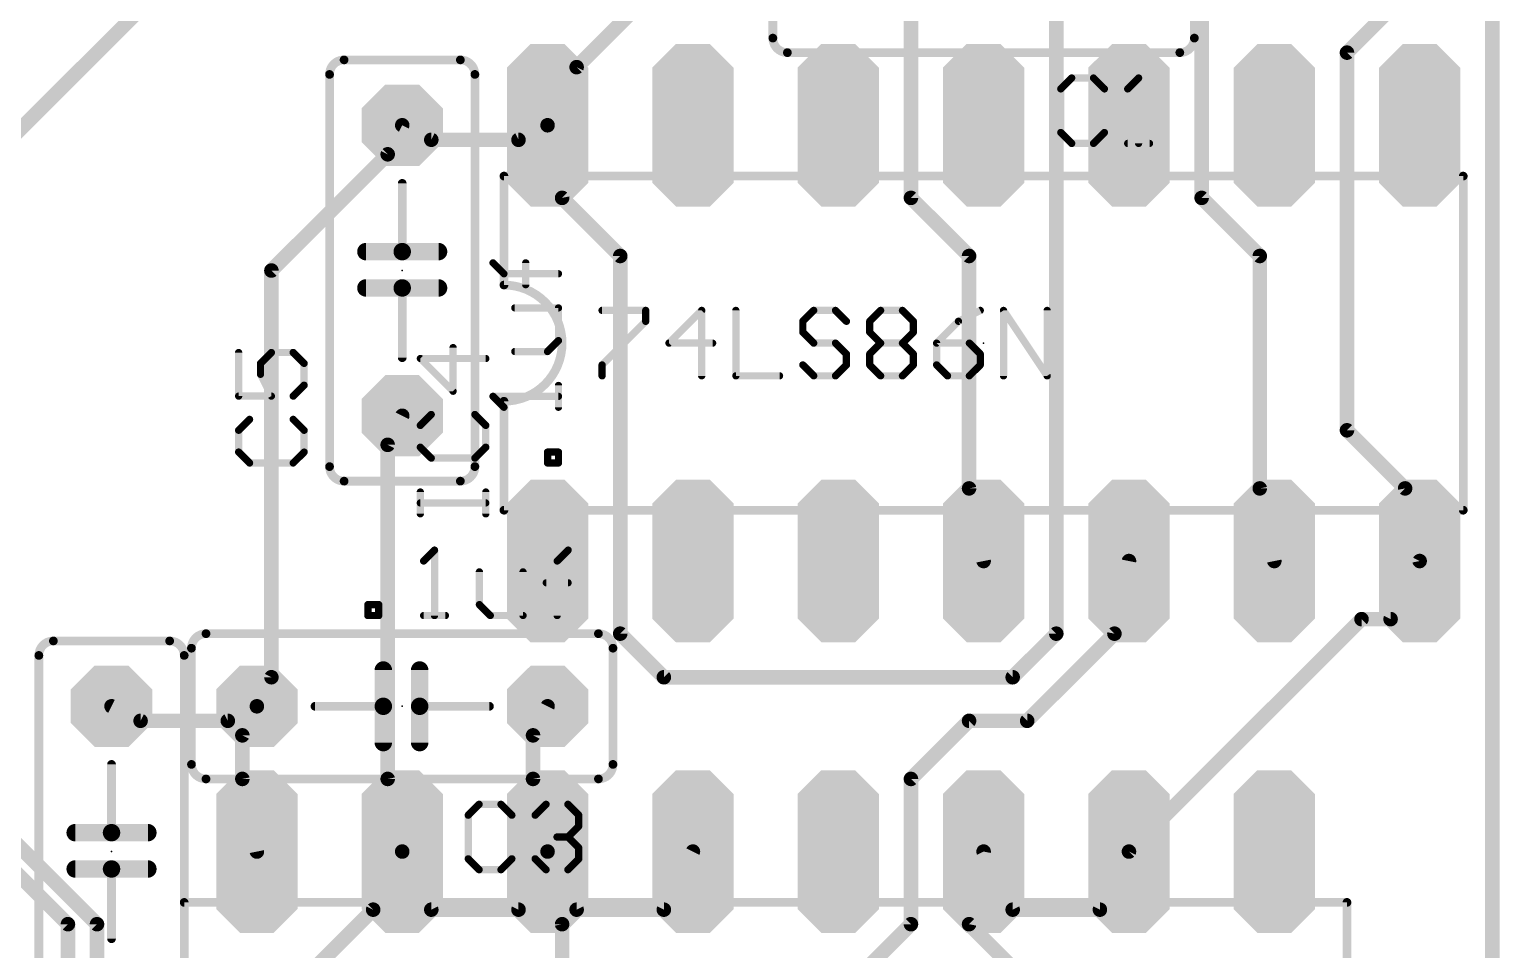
# Model space of a CAD drawing. Extents: x 0 to 127, y -4 to 62.
# Drawn here: x 72.22 to 97.92, y 12.26 to 28.35 of the extents above; entities that cross this region are included whole.
import ezdxf

# ---------------------------------------------------------------- set-up
doc = ezdxf.new("R2010")
doc.units = 0
for name, color, linetype in [('16', 172, 'CONTINUOUS'), ('17', 92, 'CONTINUOUS'), ('21', 253, 'CONTINUOUS'), ('23', 7, 'CONTINUOUS'), ('25', 253, 'CONTINUOUS'), ('27', 253, 'CONTINUOUS')]:
    doc.layers.add(name, color=color, linetype=linetype)

# ---------------------------------------------------------------- blocks, each defined once
blk = doc.blocks.new('OCTAGONP')
at = {"const_width": 0.5}
blk.add_lwpolyline([(-0.25, -0.1036), (-0.25, 0.1036), (-0.1036, 0.25), (0.1036, 0.25), (0.25, 0.1036), (0.25, -0.1036), (0.1036, -0.25), (-0.1036, -0.25), (-0.25, -0.1036), (-0.25, 0.1036)], dxfattribs=at)
blk = doc.blocks.new('LONGP100')
at = {"const_width": 0.5}
blk.add_lwpolyline([(-0.75, -0.1036), (-0.75, 0.1036), (-0.6036, 0.25), (0.6036, 0.25), (0.75, 0.1036), (0.75, -0.1036), (0.6036, -0.25), (-0.6036, -0.25), (-0.75, -0.1036), (-0.75, 0.1036)], dxfattribs=at)

msp = doc.modelspace()

# ---------------------------------------------------------------- linework, layer by layer
at = {"layer": '16', "const_width": 0.254}
for points in [[(97.79, 7.62), (97.79, 36.322)], [(90.17, 33.02), (90.17, 17.78)], [(92.71, 25.4), (92.71, 31.496)], [(81.788, 27.686), (85.344, 31.242)], [(66.294, 20.828), (75.946, 30.48)], [(87.63, 25.4), (87.63, 30.48)], [(95.25, 27.94), (96.012, 28.702)], [(95.25, 21.336), (95.25, 27.94)], [(81.28, 26.67), (81.788, 27.686)], [(78.74, 26.67), (78.486, 26.162)], [(79.248, 26.416), (78.74, 26.67)], [(81.28, 26.67), (80.772, 26.416)], [(81.534, 25.4), (81.28, 26.67)], [(80.772, 26.416), (79.248, 26.416)], [(78.486, 26.162), (76.454, 24.13)], [(82.55, 24.384), (81.534, 25.4)], [(88.646, 24.384), (87.63, 25.4)], [(93.726, 24.384), (92.71, 25.4)], [(82.55, 17.78), (82.55, 24.384)], [(88.646, 20.32), (88.646, 24.384)], [(93.726, 20.32), (93.726, 24.384)], [(76.454, 24.13), (76.454, 17.018)], [(78.486, 21.082), (78.74, 21.59)], [(96.266, 20.32), (95.25, 21.336)], [(78.486, 15.24), (78.486, 21.082)], [(88.9, 19.05), (88.646, 20.32)], [(93.98, 19.05), (93.726, 20.32)], [(96.52, 19.05), (96.266, 20.32)], [(66.294, 19.812), (73.406, 12.7)], [(72.898, 12.7), (66.294, 19.304)], [(91.186, 17.78), (91.44, 19.05)], [(96.012, 18.034), (96.52, 19.05)], [(91.44, 13.97), (95.504, 18.034)], [(95.504, 18.034), (96.012, 18.034)], [(83.312, 17.018), (82.55, 17.78)], [(90.17, 17.78), (89.408, 17.018)], [(89.662, 16.256), (91.186, 17.78)], [(76.454, 17.018), (76.2, 16.51)], [(89.408, 17.018), (83.312, 17.018)], [(74.168, 16.256), (73.66, 16.51)], [(76.2, 16.51), (75.692, 16.256)], [(76.2, 16.51), (75.946, 16.002)], [(81.026, 16.002), (81.28, 16.51)], [(75.692, 16.256), (74.168, 16.256)], [(87.63, 15.24), (88.646, 16.256)], [(88.646, 16.256), (89.662, 16.256)], [(75.946, 16.002), (75.946, 15.24)], [(81.026, 15.24), (81.026, 16.002)], [(75.946, 15.24), (76.2, 13.97)], [(78.74, 13.97), (78.486, 15.24)], [(81.28, 13.97), (81.026, 15.24)], [(87.63, 12.7), (87.63, 15.24)], [(78.232, 12.954), (78.74, 13.97)], [(78.74, 13.97), (79.248, 12.954)], [(80.772, 12.954), (81.28, 13.97)], [(81.28, 13.97), (81.788, 12.954)], [(81.28, 13.97), (81.534, 12.7)], [(83.312, 12.954), (83.82, 13.97)], [(88.646, 12.7), (88.9, 13.97)], [(88.9, 13.97), (89.408, 12.954)], [(90.932, 12.954), (91.44, 13.97)], [(76.962, 11.684), (78.232, 12.954)], [(79.248, 12.954), (80.772, 12.954)], [(81.788, 12.954), (83.312, 12.954)], [(89.408, 12.954), (90.932, 12.954)], [(72.898, 11.176), (72.898, 12.7)], [(73.406, 12.7), (73.406, 11.938)], [(81.534, 12.7), (81.534, 8.636)], [(84.074, 9.144), (87.63, 12.7)], [(91.694, 9.652), (88.646, 12.7)]]:
    msp.add_lwpolyline(points, dxfattribs=at)
at = {"layer": '16', "const_width": 0.127}
for points in [[(95.3135, 27.94, 1), (95.1865, 27.94)], [(95.2051, 27.9849, 1), (95.2949, 27.8951)], [(81.7431, 27.7309, 1), (81.8329, 27.6411)], [(81.8448, 27.6576, 1), (81.7312, 27.7144)], [(78.7684, 26.7268, 1), (78.7116, 26.6132)], [(78.7968, 26.6416, 1), (78.6832, 26.6984)], [(81.3423, 26.6825, 1), (81.2177, 26.6575)], [(81.2232, 26.6984, 1), (81.3368, 26.6416)], [(81.3084, 26.6132, 1), (81.2516, 26.7268)], [(79.248, 26.4795, 1), (79.248, 26.3525)], [(79.2196, 26.3592, 1), (79.2764, 26.4728)], [(80.7436, 26.4728, 1), (80.8004, 26.3592)], [(80.772, 26.3525, 1), (80.772, 26.4795)], [(78.4292, 26.1904, 1), (78.5428, 26.1336)], [(78.5309, 26.1171, 1), (78.4411, 26.2069)], [(81.5789, 25.4449, 1), (81.4891, 25.3551)], [(81.4717, 25.3875, 1), (81.5963, 25.4125)], [(87.6749, 25.4449, 1), (87.5851, 25.3551)], [(87.5665, 25.4, 1), (87.6935, 25.4)], [(92.7549, 25.4449, 1), (92.6651, 25.3551)], [(92.6465, 25.4, 1), (92.7735, 25.4)], [(82.6135, 24.384, 1), (82.4865, 24.384)], [(82.5051, 24.3391, 1), (82.5949, 24.4289)], [(88.7095, 24.384, 1), (88.5825, 24.384)], [(88.6011, 24.3391, 1), (88.6909, 24.4289)], [(93.7895, 24.384, 1), (93.6625, 24.384)], [(93.6811, 24.3391, 1), (93.7709, 24.4289)], [(76.5175, 24.13, 1), (76.3905, 24.13)], [(76.4091, 24.1749, 1), (76.4989, 24.0851)], [(78.7968, 21.5616, 1), (78.6832, 21.6184)], [(95.2949, 21.3809, 1), (95.2051, 21.2911)], [(95.1865, 21.336, 1), (95.3135, 21.336)], [(78.5495, 21.082, 1), (78.4225, 21.082)], [(78.4292, 21.1104, 1), (78.5428, 21.0536)], [(88.7083, 20.3325, 1), (88.5837, 20.3075)], [(88.5825, 20.32, 1), (88.7095, 20.32)], [(93.7883, 20.3325, 1), (93.6637, 20.3075)], [(93.6625, 20.32, 1), (93.7895, 20.32)], [(96.3283, 20.3325, 1), (96.2037, 20.3075)], [(96.2211, 20.2751, 1), (96.3109, 20.3649)], [(88.8377, 19.0375, 1), (88.9623, 19.0625)], [(91.5023, 19.0375, 1), (91.3777, 19.0625)], [(93.9177, 19.0375, 1), (94.0423, 19.0625)], [(96.4577, 19.0375, 1), (96.5823, 19.0625)], [(96.5768, 19.0216, 1), (96.4632, 19.0784)], [(95.504, 18.0975, 1), (95.504, 17.9705)], [(95.5489, 17.9891, 1), (95.4591, 18.0789)], [(95.9552, 18.0624, 1), (96.0688, 18.0056)], [(96.012, 17.9705, 1), (96.012, 18.0975)], [(82.5949, 17.8249, 1), (82.5051, 17.7351)], [(82.4865, 17.78, 1), (82.6135, 17.78)], [(90.1065, 17.78, 1), (90.2335, 17.78)], [(90.2149, 17.7351, 1), (90.1251, 17.8249)], [(91.1237, 17.7925, 1), (91.2483, 17.7675)], [(91.2309, 17.7351, 1), (91.1411, 17.8249)], [(76.3905, 17.018, 1), (76.5175, 17.018)], [(76.5108, 16.9896, 1), (76.3972, 17.0464)], [(83.312, 17.0815, 1), (83.312, 16.9545)], [(83.2671, 16.9731, 1), (83.3569, 17.0629)], [(89.3631, 17.0629, 1), (89.4529, 16.9731)], [(89.408, 16.9545, 1), (89.408, 17.0815)], [(73.6884, 16.5668, 1), (73.6316, 16.4532)], [(76.1432, 16.5384, 1), (76.2568, 16.4816)], [(76.2568, 16.4816, 1), (76.1432, 16.5384)], [(76.2284, 16.4532, 1), (76.1716, 16.5668)], [(81.3368, 16.4816, 1), (81.2232, 16.5384)], [(74.168, 16.3195, 1), (74.168, 16.1925)], [(74.1396, 16.1992, 1), (74.1964, 16.3128)], [(75.6636, 16.3128, 1), (75.7204, 16.1992)], [(75.692, 16.1925, 1), (75.692, 16.3195)], [(88.646, 16.3195, 1), (88.646, 16.1925)], [(88.6909, 16.2111, 1), (88.6011, 16.3009)], [(89.6171, 16.3009, 1), (89.7069, 16.2111)], [(89.662, 16.1925, 1), (89.662, 16.3195)], [(76.0095, 16.002, 1), (75.8825, 16.002)], [(75.8892, 16.0304, 1), (76.0028, 15.9736)], [(81.0895, 16.002, 1), (80.9625, 16.002)], [(80.9692, 16.0304, 1), (81.0828, 15.9736)], [(76.0083, 15.2525, 1), (75.8837, 15.2275)], [(75.8825, 15.24, 1), (76.0095, 15.24)], [(78.5483, 15.2525, 1), (78.4237, 15.2275)], [(78.4225, 15.24, 1), (78.5495, 15.24)], [(81.0883, 15.2525, 1), (80.9637, 15.2275)], [(80.9625, 15.24, 1), (81.0895, 15.24)], [(87.6935, 15.24, 1), (87.5665, 15.24)], [(87.5851, 15.2849, 1), (87.6749, 15.1951)], [(76.1377, 13.9575, 1), (76.2623, 13.9825)], [(78.7968, 13.9984, 1), (78.6832, 13.9416)], [(78.6777, 13.9575, 1), (78.8023, 13.9825)], [(78.7968, 13.9416, 1), (78.6832, 13.9984)], [(81.3368, 13.9984, 1), (81.2232, 13.9416)], [(81.3423, 13.9825, 1), (81.2177, 13.9575)], [(81.2177, 13.9575, 1), (81.3423, 13.9825)], [(81.3368, 13.9416, 1), (81.2232, 13.9984)], [(83.8768, 13.9416, 1), (83.7632, 13.9984)], [(88.9568, 13.9984, 1), (88.8432, 13.9416)], [(88.9623, 13.9575, 1), (88.8377, 13.9825)], [(91.3951, 14.0149, 1), (91.4849, 13.9251)], [(91.4968, 13.9416, 1), (91.3832, 13.9984)], [(78.1752, 12.9824, 1), (78.2888, 12.9256)], [(78.2769, 12.9091, 1), (78.1871, 12.9989)], [(79.248, 13.0175, 1), (79.248, 12.8905)], [(79.1912, 12.9256, 1), (79.3048, 12.9824)], [(80.7152, 12.9824, 1), (80.8288, 12.9256)], [(80.772, 12.8905, 1), (80.772, 13.0175)], [(81.788, 13.0175, 1), (81.788, 12.8905)], [(81.7312, 12.9256, 1), (81.8448, 12.9824)], [(83.2552, 12.9824, 1), (83.3688, 12.9256)], [(83.312, 12.8905, 1), (83.312, 13.0175)], [(89.408, 13.0175, 1), (89.408, 12.8905)], [(89.3512, 12.9256, 1), (89.4648, 12.9824)], [(90.8752, 12.9824, 1), (90.9888, 12.9256)], [(90.932, 12.8905, 1), (90.932, 13.0175)], [(72.9615, 12.7, 1), (72.8345, 12.7)], [(72.8531, 12.6551, 1), (72.9429, 12.7449)], [(73.4695, 12.7, 1), (73.3425, 12.7)], [(73.3611, 12.6551, 1), (73.4509, 12.7449)], [(81.5975, 12.7, 1), (81.4705, 12.7)], [(81.4717, 12.6875, 1), (81.5963, 12.7125)], [(87.5665, 12.7, 1), (87.6935, 12.7)], [(87.6749, 12.6551, 1), (87.5851, 12.7449)], [(88.6909, 12.7449, 1), (88.6011, 12.6551)], [(88.5837, 12.7125, 1), (88.7083, 12.6875)]]:
    msp.add_lwpolyline(points, format="xyb", dxfattribs=at)
at = {"layer": '21'}
for points, const_width in [([(85.217, 30.226), (85.217, 28.194)], 0.1524), ([(92.583, 28.194), (92.583, 30.226)], 0.1524), ([(85.471, 27.94), (92.329, 27.94)], 0.1524), ([(79.756, 27.813), (77.724, 27.813)], 0.1524), ([(77.47, 27.559), (77.47, 20.701)], 0.1524), ([(80.01, 20.701), (80.01, 27.559)], 0.1524), ([(78.74, 24.4602), (78.74, 25.654)], 0.1524), ([(97.282, 25.781), (80.518, 25.781)], 0.1524), ([(80.518, 25.781), (80.518, 23.876)], 0.1524), ([(97.282, 25.781), (97.282, 19.939)], 0.1524), ([(78.105, 24.4602), (78.74, 24.4602)], 0.3048), ([(78.74, 24.4602), (79.375, 24.4602)], 0.3048), ([(78.105, 23.8252), (78.74, 23.8252)], 0.3048), ([(78.74, 23.8252), (79.375, 23.8252)], 0.3048), ([(78.74, 23.8252), (78.74, 22.606)], 0.1524), ([(80.518, 19.939), (80.518, 21.844)], 0.1524), ([(77.724, 20.447), (79.756, 20.447)], 0.1524), ([(80.518, 19.939), (97.282, 19.939)], 0.1524), ([(74.676, 17.653), (72.644, 17.653)], 0.1524), ([(82.169, 17.78), (75.311, 17.78)], 0.1524), ([(72.39, 17.399), (72.39, 10.541)], 0.1524), ([(74.93, 10.541), (74.93, 17.399)], 0.1524), ([(75.057, 17.526), (75.057, 15.494)], 0.1524), ([(82.423, 15.494), (82.423, 17.526)], 0.1524), ([(78.4098, 16.51), (78.4098, 17.145)], 0.3048), ([(79.0448, 16.51), (79.0448, 17.145)], 0.3048), ([(78.4098, 16.51), (77.216, 16.51)], 0.1524), ([(78.4098, 15.875), (78.4098, 16.51)], 0.3048), ([(79.0448, 15.875), (79.0448, 16.51)], 0.3048), ([(79.0448, 16.51), (80.264, 16.51)], 0.1524), ([(73.66, 14.3002), (73.66, 15.494)], 0.1524), ([(75.311, 15.24), (82.169, 15.24)], 0.1524), ([(73.025, 14.3002), (73.66, 14.3002)], 0.3048), ([(73.66, 14.3002), (74.295, 14.3002)], 0.3048), ([(73.025, 13.6652), (73.66, 13.6652)], 0.3048), ([(73.66, 13.6652), (74.295, 13.6652)], 0.3048), ([(73.66, 13.6652), (73.66, 12.446)], 0.1524), ([(95.25, 13.081), (74.93, 13.081)], 0.1524), ([(74.93, 13.081), (74.93, 11.176)], 0.1524), ([(95.25, 13.081), (95.25, 7.239)], 0.1524)]:
    msp.add_lwpolyline(points, dxfattribs=dict(at, const_width=const_width))
for points, const_width in [([(85.217, 28.194, 0.4142), (85.471, 27.94)], 0.1524), ([(85.2551, 28.194, 1), (85.1789, 28.194)], 0.0762), ([(92.329, 27.94, 0.4142), (92.583, 28.194)], 0.1524), ([(92.6211, 28.194, 1), (92.5449, 28.194)], 0.0762), ([(85.1789, 28.194, 1), (85.2551, 28.194)], 0.0762), ([(85.471, 27.9781, 1), (85.471, 27.9019)], 0.0762), ([(85.471, 27.9019, 1), (85.471, 27.9781)], 0.0762), ([(92.329, 27.9781, 1), (92.329, 27.9019)], 0.0762), ([(92.329, 27.9019, 1), (92.329, 27.9781)], 0.0762), ([(92.5449, 28.194, 1), (92.6211, 28.194)], 0.0762), ([(77.724, 27.813, 0.4142), (77.47, 27.559)], 0.1524), ([(77.724, 27.8511, 1), (77.724, 27.7749)], 0.0762), ([(77.724, 27.7749, 1), (77.724, 27.8511)], 0.0762), ([(80.01, 27.559, 0.4142), (79.756, 27.813)], 0.1524), ([(79.756, 27.8511, 1), (79.756, 27.7749)], 0.0762), ([(79.756, 27.7749, 1), (79.756, 27.8511)], 0.0762), ([(77.5081, 27.559, 1), (77.4319, 27.559)], 0.0762), ([(77.4319, 27.559, 1), (77.5081, 27.559)], 0.0762), ([(80.0481, 27.559, 1), (79.9719, 27.559)], 0.0762), ([(79.9719, 27.559, 1), (80.0481, 27.559)], 0.0762), ([(78.7781, 25.654, 1), (78.7019, 25.654)], 0.0762), ([(80.518, 25.8191, 1), (80.518, 25.7429)], 0.0762), ([(80.5561, 25.781, 1), (80.4799, 25.781)], 0.0762), ([(97.3201, 25.781, 1), (97.2439, 25.781)], 0.0762), ([(97.282, 25.7429, 1), (97.282, 25.8191)], 0.0762), ([(78.105, 24.5364, 1), (78.105, 24.384)], 0.1524), ([(78.74, 24.5364, 1), (78.74, 24.384)], 0.1524), ([(78.74, 24.384, 1), (78.74, 24.5364)], 0.1524), ([(78.7019, 24.4602, 1), (78.7781, 24.4602)], 0.0762), ([(79.375, 24.384, 1), (79.375, 24.5364)], 0.1524), ([(78.105, 23.9014, 1), (78.105, 23.749)], 0.1524), ([(78.74, 23.9014, 1), (78.74, 23.749)], 0.1524), ([(78.74, 23.749, 1), (78.74, 23.9014)], 0.1524), ([(78.7781, 23.8252, 1), (78.7019, 23.8252)], 0.0762), ([(79.375, 23.749, 1), (79.375, 23.9014)], 0.1524), ([(80.518, 21.844, 1), (80.518, 23.876)], 0.1524), ([(80.518, 23.9141, 1), (80.518, 23.8379)], 0.0762), ([(80.4799, 23.876, 1), (80.5561, 23.876)], 0.0762), ([(78.7019, 22.606, 1), (78.7781, 22.606)], 0.0762), ([(80.5561, 21.844, 1), (80.4799, 21.844)], 0.0762), ([(80.518, 21.8821, 1), (80.518, 21.8059)], 0.0762), ([(77.47, 20.701, 0.4142), (77.724, 20.447)], 0.1524), ([(77.5081, 20.701, 1), (77.4319, 20.701)], 0.0762), ([(77.4319, 20.701, 1), (77.5081, 20.701)], 0.0762), ([(79.756, 20.447, 0.4142), (80.01, 20.701)], 0.1524), ([(80.0481, 20.701, 1), (79.9719, 20.701)], 0.0762), ([(79.9719, 20.701, 1), (80.0481, 20.701)], 0.0762), ([(77.724, 20.4851, 1), (77.724, 20.4089)], 0.0762), ([(77.724, 20.4089, 1), (77.724, 20.4851)], 0.0762), ([(79.756, 20.4851, 1), (79.756, 20.4089)], 0.0762), ([(79.756, 20.4089, 1), (79.756, 20.4851)], 0.0762), ([(80.518, 19.9771, 1), (80.518, 19.9009)], 0.0762), ([(80.4799, 19.939, 1), (80.5561, 19.939)], 0.0762), ([(97.2439, 19.939, 1), (97.3201, 19.939)], 0.0762), ([(97.282, 19.9009, 1), (97.282, 19.9771)], 0.0762), ([(72.644, 17.653, 0.4142), (72.39, 17.399)], 0.1524), ([(72.644, 17.6911, 1), (72.644, 17.6149)], 0.0762), ([(72.644, 17.6149, 1), (72.644, 17.6911)], 0.0762), ([(74.93, 17.399, 0.4142), (74.676, 17.653)], 0.1524), ([(74.676, 17.6911, 1), (74.676, 17.6149)], 0.0762), ([(74.676, 17.6149, 1), (74.676, 17.6911)], 0.0762), ([(75.311, 17.78, 0.4142), (75.057, 17.526)], 0.1524), ([(75.311, 17.8181, 1), (75.311, 17.7419)], 0.0762), ([(75.311, 17.7419, 1), (75.311, 17.8181)], 0.0762), ([(82.423, 17.526, 0.4142), (82.169, 17.78)], 0.1524), ([(82.169, 17.8181, 1), (82.169, 17.7419)], 0.0762), ([(82.169, 17.7419, 1), (82.169, 17.8181)], 0.0762), ([(72.4281, 17.399, 1), (72.3519, 17.399)], 0.0762), ([(74.9681, 17.399, 1), (74.8919, 17.399)], 0.0762), ([(75.0951, 17.526, 1), (75.0189, 17.526)], 0.0762), ([(75.0189, 17.526, 1), (75.0951, 17.526)], 0.0762), ([(82.4611, 17.526, 1), (82.3849, 17.526)], 0.0762), ([(82.3849, 17.526, 1), (82.4611, 17.526)], 0.0762), ([(72.3519, 17.399, 1), (72.4281, 17.399)], 0.0762), ([(74.8919, 17.399, 1), (74.9681, 17.399)], 0.0762), ([(78.486, 17.145, 1), (78.3336, 17.145)], 0.1524), ([(79.121, 17.145, 1), (78.9686, 17.145)], 0.1524), ([(77.216, 16.5481, 1), (77.216, 16.4719)], 0.0762), ([(78.486, 16.51, 1), (78.3336, 16.51)], 0.1524), ([(78.3336, 16.51, 1), (78.486, 16.51)], 0.1524), ([(78.4098, 16.4719, 1), (78.4098, 16.5481)], 0.0762), ([(79.121, 16.51, 1), (78.9686, 16.51)], 0.1524), ([(78.9686, 16.51, 1), (79.121, 16.51)], 0.1524), ([(79.0448, 16.5481, 1), (79.0448, 16.4719)], 0.0762), ([(80.264, 16.4719, 1), (80.264, 16.5481)], 0.0762), ([(78.3336, 15.875, 1), (78.486, 15.875)], 0.1524), ([(78.9686, 15.875, 1), (79.121, 15.875)], 0.1524), ([(73.6981, 15.494, 1), (73.6219, 15.494)], 0.0762), ([(75.057, 15.494, 0.4142), (75.311, 15.24)], 0.1524), ([(75.0951, 15.494, 1), (75.0189, 15.494)], 0.0762), ([(75.0189, 15.494, 1), (75.0951, 15.494)], 0.0762), ([(82.169, 15.24, 0.4142), (82.423, 15.494)], 0.1524), ([(82.4611, 15.494, 1), (82.3849, 15.494)], 0.0762), ([(82.3849, 15.494, 1), (82.4611, 15.494)], 0.0762), ([(75.311, 15.2781, 1), (75.311, 15.2019)], 0.0762), ([(75.311, 15.2019, 1), (75.311, 15.2781)], 0.0762), ([(82.169, 15.2781, 1), (82.169, 15.2019)], 0.0762), ([(82.169, 15.2019, 1), (82.169, 15.2781)], 0.0762), ([(73.025, 14.3764, 1), (73.025, 14.224)], 0.1524), ([(73.66, 14.3764, 1), (73.66, 14.224)], 0.1524), ([(73.66, 14.224, 1), (73.66, 14.3764)], 0.1524), ([(74.295, 14.224, 1), (74.295, 14.3764)], 0.1524), ([(73.6219, 14.3002, 1), (73.6981, 14.3002)], 0.0762), ([(73.025, 13.7414, 1), (73.025, 13.589)], 0.1524), ([(73.66, 13.7414, 1), (73.66, 13.589)], 0.1524), ([(73.66, 13.589, 1), (73.66, 13.7414)], 0.1524), ([(73.6981, 13.6652, 1), (73.6219, 13.6652)], 0.0762), ([(74.295, 13.589, 1), (74.295, 13.7414)], 0.1524), ([(74.93, 13.1191, 1), (74.93, 13.0429)], 0.0762), ([(74.9681, 13.081, 1), (74.8919, 13.081)], 0.0762), ([(95.2881, 13.081, 1), (95.2119, 13.081)], 0.0762), ([(95.25, 13.0429, 1), (95.25, 13.1191)], 0.0762), ([(73.6219, 12.446, 1), (73.6981, 12.446)], 0.0762)]:
    msp.add_lwpolyline(points, format="xyb", dxfattribs=dict(at, const_width=const_width))
at = {"layer": '23'}
for p in [(78.74, 24.13), (88.9, 22.86), (78.74, 16.51), (73.66, 13.97)]:
    msp.add_point(p, dxfattribs=at)
at = {"layer": '25', "const_width": 0.127}
for points in [[(90.4393, 27.4964), (90.2487, 27.3058)], [(90.8206, 27.4964), (90.4393, 27.4964)], [(91.0113, 27.3058), (90.8206, 27.4964)], [(91.418, 27.3058), (91.6086, 27.4964)], [(91.6086, 27.4964), (91.6086, 26.3525)], [(90.2487, 27.3058), (90.2487, 26.5431)], [(90.2487, 26.5431), (90.4393, 26.3525)], [(90.8206, 26.3525), (91.0113, 26.5431)], [(90.4393, 26.3525), (90.8206, 26.3525)], [(91.418, 26.3525), (91.7993, 26.3525)], [(75.8816, 22.6964), (75.8816, 21.9338)], [(76.2629, 22.5057), (76.4536, 22.6964)], [(76.4536, 22.6964), (76.8349, 22.6964)], [(76.8349, 22.6964), (77.0255, 22.5057)], [(80.2005, 22.5911), (79.0566, 22.5911)], [(79.0566, 22.5911), (79.6286, 22.0192)], [(79.6286, 22.0192), (79.6286, 22.7818)], [(76.2629, 22.3151), (76.2629, 22.5057)], [(76.4536, 21.9338), (76.2629, 22.3151)], [(77.0255, 22.5057), (77.0255, 22.1244)], [(77.0255, 22.1244), (76.8349, 21.9338)], [(75.8816, 21.9338), (76.4536, 21.9338)], [(76.0722, 21.5271), (75.8816, 21.3364)], [(77.0255, 21.3364), (76.8349, 21.5271)], [(79.2472, 21.6125), (79.0566, 21.4218)], [(80.2005, 21.4218), (80.0099, 21.6125)], [(75.8816, 21.3364), (75.8816, 20.9551)], [(77.0255, 20.9551), (77.0255, 21.3364)], [(79.0566, 21.4218), (79.0566, 21.0405)], [(80.2005, 21.0405), (80.2005, 21.4218)], [(79.0566, 21.0405), (79.2472, 20.8499)], [(80.0099, 20.8499), (80.2005, 21.0405)], [(75.8816, 20.9551), (76.0722, 20.7645)], [(76.0722, 20.7645), (76.8349, 20.7645)], [(76.8349, 20.7645), (77.0255, 20.9551)], [(79.2472, 20.8499), (80.0099, 20.8499)], [(79.0566, 19.8755), (79.0566, 20.2568)], [(80.2005, 19.8755), (80.2005, 20.2568)], [(80.2005, 20.0661), (79.0566, 20.0661)], [(80.0844, 14.7964), (79.8938, 14.6058)], [(79.8938, 14.6058), (79.8938, 13.8431)], [(80.4657, 14.7964), (80.0844, 14.7964)], [(80.6564, 14.6058), (80.4657, 14.7964)], [(81.0631, 14.6058), (81.2537, 14.7964)], [(81.2537, 14.7964), (81.635, 14.7964)], [(81.635, 14.7964), (81.8257, 14.6058)], [(81.8257, 14.6058), (81.8257, 14.4151)], [(81.8257, 14.4151), (81.635, 14.2244)], [(81.635, 14.2244), (81.4444, 14.2244)], [(81.635, 14.2244), (81.8257, 14.0338)], [(79.8938, 13.8431), (80.0844, 13.6525)], [(80.4657, 13.6525), (80.6564, 13.8431)], [(81.2537, 13.6525), (81.0631, 13.8431)], [(81.8257, 13.8431), (81.635, 13.6525)], [(81.8257, 14.0338), (81.8257, 13.8431)], [(80.0844, 13.6525), (80.4657, 13.6525)], [(81.635, 13.6525), (81.2537, 13.6525)]]:
    msp.add_lwpolyline(points, dxfattribs=at)
at = {"layer": '25', "const_width": 0.0635}
for points in [[(90.4393, 27.5282, 1), (90.4393, 27.4647)], [(90.4618, 27.4739, 1), (90.4168, 27.5189)], [(90.843, 27.5189, 1), (90.7982, 27.4739)], [(90.8206, 27.4647, 1), (90.8206, 27.5282)], [(91.6404, 27.4964, 1), (91.5769, 27.4964)], [(91.6311, 27.4739, 1), (91.5861, 27.5189)], [(90.2805, 27.3058, 1), (90.2169, 27.3058)], [(90.2262, 27.3283, 1), (90.2712, 27.2833)], [(90.9889, 27.2833, 1), (91.0337, 27.3283)], [(91.3955, 27.3283, 1), (91.4405, 27.2833)], [(90.2712, 26.5656, 1), (90.2262, 26.5206)], [(90.2169, 26.5431, 1), (90.2805, 26.5431)], [(91.0337, 26.5206, 1), (90.9889, 26.5656)], [(90.4393, 26.3843, 1), (90.4393, 26.3208)], [(90.4168, 26.33, 1), (90.4618, 26.375)], [(90.7982, 26.375, 1), (90.843, 26.33)], [(90.8206, 26.3208, 1), (90.8206, 26.3843)], [(91.418, 26.3843, 1), (91.418, 26.3208)], [(91.5769, 26.3525, 1), (91.6404, 26.3525)], [(91.7993, 26.3208, 1), (91.7993, 26.3843)], [(75.9134, 22.6964, 1), (75.8499, 22.6964)], [(76.4536, 22.7281, 1), (76.4536, 22.6647)], [(76.4761, 22.6739, 1), (76.4311, 22.7189)], [(76.8574, 22.7188, 1), (76.8124, 22.674)], [(76.8349, 22.6647, 1), (76.8349, 22.7281)], [(79.0566, 22.6229, 1), (79.0566, 22.5594)], [(79.079, 22.6136, 1), (79.0342, 22.5686)], [(79.6604, 22.7818, 1), (79.5969, 22.7818)], [(80.2005, 22.5594, 1), (80.2005, 22.6229)], [(76.2404, 22.5282, 1), (76.2854, 22.4832)], [(76.2947, 22.5057, 1), (76.2312, 22.5057)], [(76.2913, 22.3293, 1), (76.2345, 22.3009)], [(77.0573, 22.5057, 1), (76.9938, 22.5057)], [(77.003, 22.4833, 1), (77.048, 22.5281)], [(76.2312, 22.3151, 1), (76.2947, 22.3151)], [(76.9938, 22.1244, 1), (77.0573, 22.1244)], [(77.048, 22.1019, 1), (77.003, 22.1469)], [(75.8816, 21.9656, 1), (75.8816, 21.9021)], [(75.8499, 21.9338, 1), (75.9134, 21.9338)], [(76.4252, 21.9196, 1), (76.482, 21.948)], [(76.4536, 21.9021, 1), (76.4536, 21.9656)], [(76.8124, 21.9563, 1), (76.8574, 21.9113)], [(79.5969, 22.0192, 1), (79.6604, 22.0192)], [(79.6062, 21.9967, 1), (79.651, 22.0417)], [(76.0947, 21.5047, 1), (76.0497, 21.5495)], [(76.8574, 21.5495, 1), (76.8124, 21.5047)], [(79.2697, 21.5901, 1), (79.2247, 21.6349)], [(80.0324, 21.6349, 1), (79.9874, 21.5901)], [(75.8591, 21.3588, 1), (75.9041, 21.314)], [(75.9134, 21.3364, 1), (75.8499, 21.3364)], [(77.0573, 21.3364, 1), (76.9938, 21.3364)], [(77.003, 21.314, 1), (77.048, 21.3588)], [(79.0884, 21.4218, 1), (79.0249, 21.4218)], [(79.0341, 21.4442, 1), (79.0791, 21.3994)], [(80.2323, 21.4218, 1), (80.1688, 21.4218)], [(80.178, 21.3994, 1), (80.223, 21.4442)], [(79.0791, 21.063, 1), (79.0341, 21.018)], [(79.0249, 21.0405, 1), (79.0884, 21.0405)], [(80.1688, 21.0405, 1), (80.2323, 21.0405)], [(80.223, 21.018, 1), (80.178, 21.063)], [(75.9041, 20.9776, 1), (75.8591, 20.9326)], [(75.8499, 20.9551, 1), (75.9134, 20.9551)], [(76.0722, 20.7963, 1), (76.0722, 20.7328)], [(76.0497, 20.742, 1), (76.0947, 20.787)], [(76.8124, 20.787, 1), (76.8574, 20.742)], [(76.8349, 20.7328, 1), (76.8349, 20.7963)], [(76.9938, 20.9551, 1), (77.0573, 20.9551)], [(77.048, 20.9326, 1), (77.003, 20.9776)], [(79.2472, 20.8817, 1), (79.2472, 20.8182)], [(79.2247, 20.8274, 1), (79.2697, 20.8724)], [(79.9874, 20.8724, 1), (80.0324, 20.8274)], [(80.0099, 20.8182, 1), (80.0099, 20.8817)], [(79.0884, 20.2568, 1), (79.0249, 20.2568)], [(80.2323, 20.2568, 1), (80.1688, 20.2568)], [(79.0566, 20.0979, 1), (79.0566, 20.0344)], [(80.2005, 20.0344, 1), (80.2005, 20.0979)], [(79.0249, 19.8755, 1), (79.0884, 19.8755)], [(80.1688, 19.8755, 1), (80.2323, 19.8755)], [(79.9256, 14.6058, 1), (79.862, 14.6058)], [(79.8713, 14.6283, 1), (79.9163, 14.5833)], [(80.0844, 14.8282, 1), (80.0844, 14.7647)], [(80.1069, 14.7739, 1), (80.0619, 14.8189)], [(80.4881, 14.8189, 1), (80.4433, 14.7739)], [(80.4657, 14.7647, 1), (80.4657, 14.8282)], [(80.634, 14.5833, 1), (80.6788, 14.6283)], [(81.0406, 14.6283, 1), (81.0856, 14.5833)], [(81.2537, 14.8282, 1), (81.2537, 14.7647)], [(81.2762, 14.7739, 1), (81.2312, 14.8189)], [(81.6574, 14.8189, 1), (81.6126, 14.7739)], [(81.635, 14.7647, 1), (81.635, 14.8282)], [(81.8575, 14.6058, 1), (81.7939, 14.6058)], [(81.8033, 14.5833, 1), (81.8481, 14.6283)], [(81.7939, 14.4151, 1), (81.8575, 14.4151)], [(81.8482, 14.3926, 1), (81.8032, 14.4376)], [(81.4444, 14.2562, 1), (81.4444, 14.1927)], [(81.6125, 14.2469, 1), (81.6575, 14.2019)], [(81.6574, 14.2469, 1), (81.6126, 14.2019)], [(81.635, 14.1927, 1), (81.635, 14.2562)], [(79.9163, 13.8656, 1), (79.8713, 13.8206)], [(79.862, 13.8431, 1), (79.9256, 13.8431)], [(80.6788, 13.8206, 1), (80.634, 13.8656)], [(81.0856, 13.8656, 1), (81.0406, 13.8206)], [(81.8575, 14.0338, 1), (81.7939, 14.0338)], [(81.7939, 13.8431, 1), (81.8575, 13.8431)], [(81.8033, 14.0113, 1), (81.8481, 14.0563)], [(81.8481, 13.8206, 1), (81.8033, 13.8656)], [(80.0844, 13.6843, 1), (80.0844, 13.6207)], [(80.0619, 13.63, 1), (80.1069, 13.675)], [(80.4433, 13.675, 1), (80.4881, 13.63)], [(80.4657, 13.6207, 1), (80.4657, 13.6843)], [(81.2537, 13.6843, 1), (81.2537, 13.6207)], [(81.2312, 13.63, 1), (81.2762, 13.675)], [(81.6126, 13.675, 1), (81.6574, 13.63)], [(81.635, 13.6207, 1), (81.635, 13.6843)]]:
    msp.add_lwpolyline(points, format="xyb", dxfattribs=at)
at = {"layer": '27', "const_width": 0.127}
for points in [[(80.5172, 24.0732), (80.3266, 24.2639)], [(80.8986, 23.8826), (80.8986, 24.2639)], [(81.4705, 24.0732), (80.5172, 24.0732)], [(81.4705, 23.4759), (80.7079, 23.4759)], [(81.4705, 22.9039), (81.4705, 23.4759)], [(82.2325, 23.4324), (82.9951, 23.4324)], [(82.9951, 23.4324), (82.9951, 23.2418)], [(83.9737, 23.4324), (83.4018, 22.8604)], [(83.9737, 22.2885), (83.9737, 23.4324)], [(84.5711, 23.4324), (84.5711, 22.2885)], [(85.931, 23.4324), (85.7404, 23.2418)], [(86.3123, 23.4324), (85.931, 23.4324)], [(86.503, 23.2418), (86.3123, 23.4324)], [(86.9097, 23.2418), (87.1003, 23.4324)], [(87.1003, 23.4324), (87.4816, 23.4324)], [(87.4816, 23.4324), (87.6723, 23.2418)], [(88.8416, 23.4324), (88.4603, 23.2418)], [(89.2483, 22.2885), (89.2483, 23.4324)], [(89.2483, 23.4324), (90.0109, 22.2885)], [(90.0109, 22.2885), (90.0109, 23.4324)], [(82.9951, 23.2418), (82.2325, 22.4791)], [(85.7404, 23.2418), (85.7404, 23.0511)], [(86.9097, 23.0511), (86.9097, 23.2418)], [(87.6723, 23.2418), (87.6723, 23.0511)], [(88.4603, 23.2418), (88.079, 22.8604)], [(81.2799, 22.7133), (81.4705, 22.9039)], [(83.4018, 22.8604), (84.1644, 22.8604)], [(85.7404, 23.0511), (85.931, 22.8604)], [(85.931, 22.8604), (86.3123, 22.8604)], [(86.3123, 22.8604), (86.503, 22.6698)], [(87.1003, 22.8604), (86.9097, 23.0511)], [(86.9097, 22.6698), (87.1003, 22.8604)], [(87.1003, 22.8604), (87.4816, 22.8604)], [(87.6723, 23.0511), (87.4816, 22.8604)], [(87.4816, 22.8604), (87.6723, 22.6698)], [(88.079, 22.8604), (88.079, 22.4791)], [(88.6509, 22.8604), (88.079, 22.8604)], [(88.8416, 22.6698), (88.6509, 22.8604)], [(80.7079, 22.7133), (81.2799, 22.7133)], [(86.503, 22.6698), (86.503, 22.4791)], [(86.9097, 22.4791), (86.9097, 22.6698)], [(87.6723, 22.6698), (87.6723, 22.4791)], [(88.8416, 22.4791), (88.8416, 22.6698)], [(82.2325, 22.4791), (82.2325, 22.2885)], [(85.931, 22.2885), (85.7404, 22.4791)], [(86.503, 22.4791), (86.3123, 22.2885)], [(87.1003, 22.2885), (86.9097, 22.4791)], [(87.6723, 22.4791), (87.4816, 22.2885)], [(88.079, 22.4791), (88.2696, 22.2885)], [(88.6509, 22.2885), (88.8416, 22.4791)], [(81.4705, 21.7389), (81.4705, 22.1202)], [(84.5711, 22.2885), (85.3337, 22.2885)], [(86.3123, 22.2885), (85.931, 22.2885)], [(87.4816, 22.2885), (87.1003, 22.2885)], [(88.2696, 22.2885), (88.6509, 22.2885)], [(80.5172, 21.7389), (80.3266, 21.9295)], [(80.3266, 21.9295), (81.4705, 21.9295)], [(81.2799, 20.7645), (81.2799, 20.9551)], [(81.2799, 20.9551), (81.4705, 20.9551)], [(81.4705, 20.7645), (81.2799, 20.7645)], [(81.4705, 20.9551), (81.4705, 20.7645)], [(79.1141, 19.0508), (79.3047, 19.2414)], [(79.3047, 19.2414), (79.3047, 18.0975)], [(81.4484, 19.0508), (81.6391, 19.2414)], [(81.4484, 18.0975), (81.4484, 19.0508)], [(80.0885, 18.8601), (80.0885, 18.2881)], [(80.8511, 18.0975), (80.8511, 18.8601)], [(81.2578, 18.6694), (81.6391, 18.6694)], [(78.1397, 18.0975), (78.1397, 18.2881)], [(78.1397, 18.2881), (78.3303, 18.2881)], [(78.3303, 18.2881), (78.3303, 18.0975)], [(80.0885, 18.2881), (80.2791, 18.0975)], [(78.3303, 18.0975), (78.1397, 18.0975)], [(79.1141, 18.0975), (79.4954, 18.0975)], [(80.2791, 18.0975), (80.8511, 18.0975)]]:
    msp.add_lwpolyline(points, dxfattribs=at)
at = {"layer": '27', "const_width": 0.0635}
for points in [[(80.3491, 24.2863, 1), (80.3041, 24.2415)], [(80.9304, 24.2639, 1), (80.8668, 24.2639)], [(80.5172, 24.1049, 1), (80.5172, 24.0415)], [(80.4947, 24.0508, 1), (80.5397, 24.0956)], [(80.8668, 23.8826, 1), (80.9304, 23.8826)], [(81.4705, 24.0415, 1), (81.4705, 24.1049)], [(80.7079, 23.5077, 1), (80.7079, 23.4442)], [(81.5023, 23.4759, 1), (81.4387, 23.4759)], [(81.4705, 23.4442, 1), (81.4705, 23.5077)], [(82.2325, 23.4642, 1), (82.2325, 23.4007)], [(83.0269, 23.4324, 1), (82.9634, 23.4324)], [(82.9951, 23.4007, 1), (82.9951, 23.4642)], [(84.0055, 23.4324, 1), (83.942, 23.4324)], [(83.9962, 23.41, 1), (83.9512, 23.4548)], [(84.6029, 23.4324, 1), (84.5393, 23.4324)], [(85.931, 23.4642, 1), (85.931, 23.4007)], [(85.9535, 23.4099, 1), (85.9085, 23.4549)], [(86.3347, 23.4549, 1), (86.2899, 23.4099)], [(86.3123, 23.4007, 1), (86.3123, 23.4642)], [(87.1003, 23.4642, 1), (87.1003, 23.4007)], [(87.1228, 23.4099, 1), (87.0778, 23.4549)], [(87.504, 23.4549, 1), (87.4592, 23.4099)], [(87.4816, 23.4007, 1), (87.4816, 23.4642)], [(88.8558, 23.404, 1), (88.8274, 23.4608)], [(89.2801, 23.4324, 1), (89.2165, 23.4324)], [(89.2747, 23.45, 1), (89.2219, 23.4148)], [(90.0427, 23.4324, 1), (89.9792, 23.4324)], [(82.9634, 23.2418, 1), (83.0269, 23.2418)], [(83.0176, 23.2194, 1), (82.9726, 23.2642)], [(85.7179, 23.2643, 1), (85.7629, 23.2193)], [(85.7722, 23.2418, 1), (85.7087, 23.2418)], [(86.4806, 23.2193, 1), (86.5254, 23.2643)], [(86.9415, 23.2418, 1), (86.8779, 23.2418)], [(86.8872, 23.2643, 1), (86.9322, 23.2193)], [(87.7041, 23.2418, 1), (87.6406, 23.2418)], [(87.6499, 23.2193, 1), (87.6947, 23.2643)], [(88.4461, 23.2702, 1), (88.4745, 23.2134)], [(88.4828, 23.2194, 1), (88.4378, 23.2642)], [(81.4387, 22.9039, 1), (81.5023, 22.9039)], [(81.493, 22.8814, 1), (81.448, 22.9264)], [(83.4018, 22.8922, 1), (83.4018, 22.8287)], [(83.3793, 22.8828, 1), (83.4243, 22.838)], [(84.1644, 22.8287, 1), (84.1644, 22.8922)], [(85.7629, 23.0735, 1), (85.7179, 23.0287)], [(85.7087, 23.0511, 1), (85.7722, 23.0511)], [(85.931, 22.8922, 1), (85.931, 22.8287)], [(85.9085, 22.838, 1), (85.9535, 22.8828)], [(86.3347, 22.8829, 1), (86.2899, 22.8379)], [(86.3123, 22.8287, 1), (86.3123, 22.8922)], [(86.8779, 23.0511, 1), (86.9415, 23.0511)], [(86.9322, 23.0735, 1), (86.8872, 23.0287)], [(87.1003, 22.8922, 1), (87.1003, 22.8287)], [(87.1228, 22.8379, 1), (87.0778, 22.8829)], [(87.0778, 22.838, 1), (87.1228, 22.8828)], [(87.4591, 22.8829, 1), (87.5041, 22.8379)], [(87.504, 22.8829, 1), (87.4592, 22.8379)], [(87.4816, 22.8287, 1), (87.4816, 22.8922)], [(87.6406, 23.0511, 1), (87.7041, 23.0511)], [(87.6948, 23.0286, 1), (87.6498, 23.0736)], [(88.079, 22.8922, 1), (88.079, 22.8287)], [(88.0565, 22.8828, 1), (88.1015, 22.838)], [(88.1108, 22.8604, 1), (88.0473, 22.8604)], [(88.6733, 22.8829, 1), (88.6285, 22.8379)], [(88.6509, 22.8287, 1), (88.6509, 22.8922)], [(80.7079, 22.745, 1), (80.7079, 22.6816)], [(81.2574, 22.7358, 1), (81.3024, 22.6908)], [(81.2799, 22.6816, 1), (81.2799, 22.745)], [(86.5348, 22.6698, 1), (86.4712, 22.6698)], [(86.4806, 22.6473, 1), (86.5254, 22.6923)], [(86.9415, 22.6698, 1), (86.8779, 22.6698)], [(86.8872, 22.6923, 1), (86.9322, 22.6473)], [(87.7041, 22.6698, 1), (87.6406, 22.6698)], [(87.6499, 22.6473, 1), (87.6947, 22.6923)], [(88.8734, 22.6698, 1), (88.8098, 22.6698)], [(88.8192, 22.6473, 1), (88.864, 22.6923)], [(82.2643, 22.4791, 1), (82.2007, 22.4791)], [(82.21, 22.5015, 1), (82.255, 22.4567)], [(85.7629, 22.5016, 1), (85.7179, 22.4566)], [(86.4712, 22.4791, 1), (86.5348, 22.4791)], [(86.5254, 22.4566, 1), (86.4806, 22.5016)], [(86.9322, 22.5016, 1), (86.8872, 22.4566)], [(86.8779, 22.4791, 1), (86.9415, 22.4791)], [(87.6406, 22.4791, 1), (87.7041, 22.4791)], [(87.6947, 22.4566, 1), (87.6499, 22.5016)], [(88.1015, 22.5016, 1), (88.0565, 22.4566)], [(88.0473, 22.4791, 1), (88.1108, 22.4791)], [(88.8098, 22.4791, 1), (88.8734, 22.4791)], [(88.864, 22.4566, 1), (88.8192, 22.5016)], [(81.5023, 22.1202, 1), (81.4387, 22.1202)], [(82.2007, 22.2885, 1), (82.2643, 22.2885)], [(83.942, 22.2885, 1), (84.0055, 22.2885)], [(84.5393, 22.2885, 1), (84.6029, 22.2885)], [(84.5711, 22.3203, 1), (84.5711, 22.2568)], [(85.3337, 22.2568, 1), (85.3337, 22.3203)], [(85.931, 22.3203, 1), (85.931, 22.2568)], [(85.9085, 22.266, 1), (85.9535, 22.311)], [(86.2899, 22.311, 1), (86.3347, 22.266)], [(86.3123, 22.2568, 1), (86.3123, 22.3203)], [(87.1003, 22.3203, 1), (87.1003, 22.2568)], [(87.0778, 22.266, 1), (87.1228, 22.311)], [(87.4592, 22.311, 1), (87.504, 22.266)], [(87.4816, 22.2568, 1), (87.4816, 22.3203)], [(88.2696, 22.3203, 1), (88.2696, 22.2568)], [(88.2471, 22.266, 1), (88.2921, 22.311)], [(88.6285, 22.311, 1), (88.6733, 22.266)], [(88.6509, 22.2568, 1), (88.6509, 22.3203)], [(89.2165, 22.2885, 1), (89.2801, 22.2885)], [(89.9792, 22.2885, 1), (90.0427, 22.2885)], [(89.9845, 22.2709, 1), (90.0373, 22.3061)], [(80.3491, 21.952, 1), (80.3041, 21.907)], [(80.3266, 21.9613, 1), (80.3266, 21.8978)], [(81.4705, 21.8978, 1), (81.4705, 21.9613)], [(80.4947, 21.7164, 1), (80.5397, 21.7614)], [(81.4387, 21.7389, 1), (81.5023, 21.7389)], [(81.3117, 20.9551, 1), (81.2481, 20.9551)], [(81.2799, 20.9869, 1), (81.2799, 20.9234)], [(81.2799, 20.7963, 1), (81.2799, 20.7328)], [(81.5023, 20.9551, 1), (81.4387, 20.9551)], [(81.4705, 20.9234, 1), (81.4705, 20.9869)], [(81.4705, 20.7328, 1), (81.4705, 20.7963)], [(81.2481, 20.7645, 1), (81.3117, 20.7645)], [(81.4387, 20.7645, 1), (81.5023, 20.7645)], [(79.3364, 19.2414, 1), (79.2729, 19.2414)], [(79.3272, 19.2189, 1), (79.2822, 19.2639)], [(81.6615, 19.2189, 1), (81.6167, 19.2639)], [(79.0916, 19.0733, 1), (79.1366, 19.0283)], [(81.426, 19.0733, 1), (81.4708, 19.0283)], [(81.4802, 19.0508, 1), (81.4167, 19.0508)], [(80.1203, 18.8601, 1), (80.0568, 18.8601)], [(80.8829, 18.8601, 1), (80.8194, 18.8601)], [(81.2578, 18.7011, 1), (81.2578, 18.6377)], [(81.6391, 18.6377, 1), (81.6391, 18.7011)], [(78.1715, 18.2881, 1), (78.108, 18.2881)], [(78.1397, 18.3198, 1), (78.1397, 18.2564)], [(78.3621, 18.2881, 1), (78.2986, 18.2881)], [(78.3303, 18.2564, 1), (78.3303, 18.3198)], [(80.111, 18.3106, 1), (80.066, 18.2656)], [(80.0568, 18.2881, 1), (80.1203, 18.2881)], [(78.1397, 18.1292, 1), (78.1397, 18.0658)], [(78.108, 18.0975, 1), (78.1715, 18.0975)], [(78.2986, 18.0975, 1), (78.3621, 18.0975)], [(78.3303, 18.0658, 1), (78.3303, 18.1292)], [(79.1141, 18.1292, 1), (79.1141, 18.0658)], [(79.2729, 18.0975, 1), (79.3364, 18.0975)], [(79.4954, 18.0658, 1), (79.4954, 18.1292)], [(80.2791, 18.1292, 1), (80.2791, 18.0658)], [(80.2566, 18.075, 1), (80.3016, 18.12)], [(80.8194, 18.0975, 1), (80.8829, 18.0975)], [(80.8511, 18.0658, 1), (80.8511, 18.1292)], [(81.4167, 18.0975, 1), (81.4802, 18.0975)]]:
    msp.add_lwpolyline(points, format="xyb", dxfattribs=at)

# ---------------------------------------------------------------- block references
at = {"layer": '17', "xscale": 1.4224, "yscale": 1.4224}
for name, p, rotation in [('LONGP100', (81.28, 26.67), 90), ('LONGP100', (83.82, 26.67), 90), ('LONGP100', (86.36, 26.67), 90), ('LONGP100', (88.9, 26.67), 90), ('LONGP100', (91.44, 26.67), 90), ('LONGP100', (93.98, 26.67), 90), ('LONGP100', (96.52, 26.67), 90), ('OCTAGONP', (78.74, 26.67), 90), ('OCTAGONP', (78.74, 21.59), 90), ('LONGP100', (81.28, 19.05), 90), ('LONGP100', (83.82, 19.05), 90), ('LONGP100', (86.36, 19.05), 90), ('LONGP100', (88.9, 19.05), 90), ('LONGP100', (91.44, 19.05), 90), ('LONGP100', (93.98, 19.05), 90), ('LONGP100', (96.52, 19.05), 90), ('OCTAGONP', (73.66, 16.51), 90), ('OCTAGONP', (76.2, 16.51), 180), ('OCTAGONP', (81.28, 16.51), 180), ('LONGP100', (76.2, 13.97), 90), ('LONGP100', (78.74, 13.97), 90), ('LONGP100', (81.28, 13.97), 90), ('LONGP100', (83.82, 13.97), 90), ('LONGP100', (86.36, 13.97), 90), ('LONGP100', (88.9, 13.97), 90), ('LONGP100', (91.44, 13.97), 90), ('LONGP100', (93.98, 13.97), 90)]:
    msp.add_blockref(name, p, dxfattribs=dict(at, rotation=rotation))

doc.saveas('drawing.dxf')
